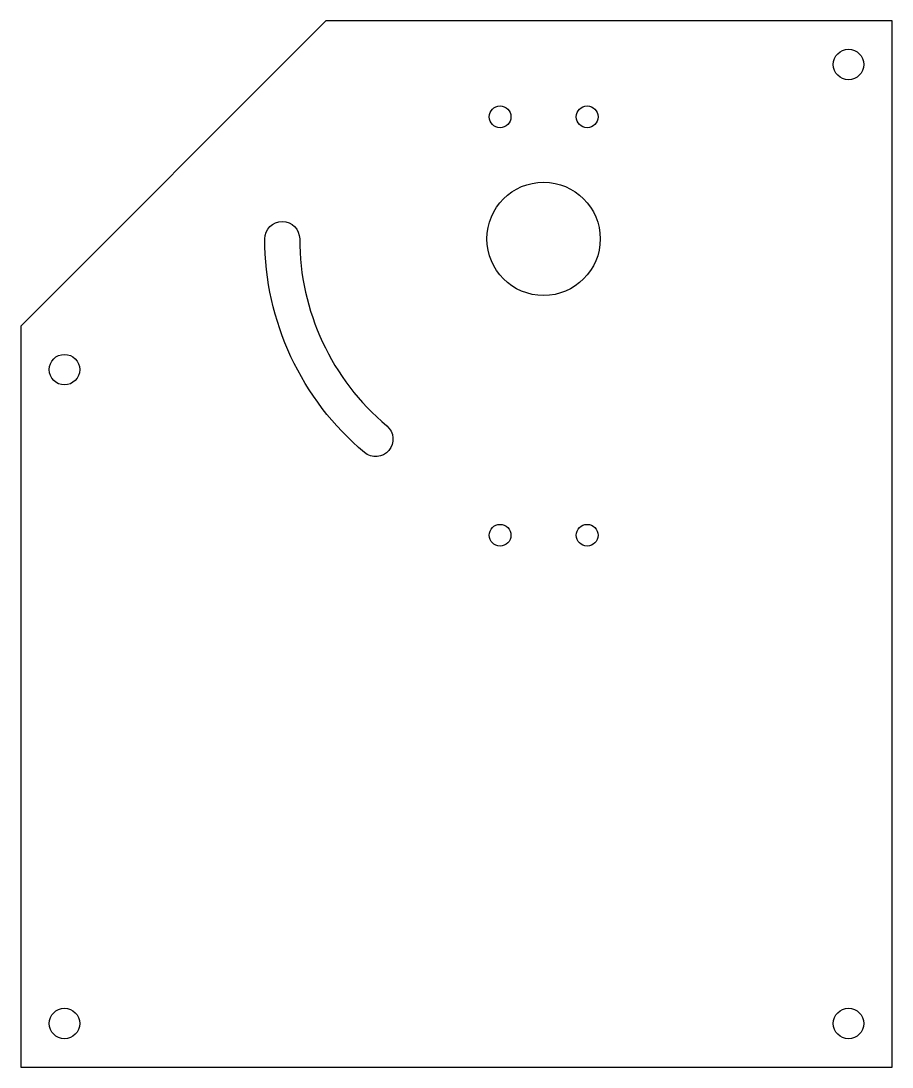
# Model space of a CAD drawing. Header units: millimetres. Extents: x 0 to 100, y 0 to 120.
import ezdxf

# ---------------------------------------------------------------- set-up
doc = ezdxf.new("R2010")
doc.units = ezdxf.units.MM

msp = doc.modelspace()

# ---------------------------------------------------------------- linework, layer by layer
msp.add_lwpolyline([(35, 120), (0, 85), (0, 0), (100, 0), (100, 120)], close=True)
msp.add_lwpolyline([(42, 73.55, -1), (39.43, 70.49, -0.221695), (28, 95, -1), (32, 95, 0.221695)], format="xyb", close=True)
for centre, radius in [((95, 115), 1.75), ((55, 109), 1.25), ((65, 109), 1.25), ((60, 95), 6.5), ((5, 80), 1.75), ((55, 61), 1.25), ((65, 61), 1.25), ((5, 5), 1.75), ((95, 5), 1.75)]:
    msp.add_circle(centre, radius)

doc.saveas('drawing.dxf')
